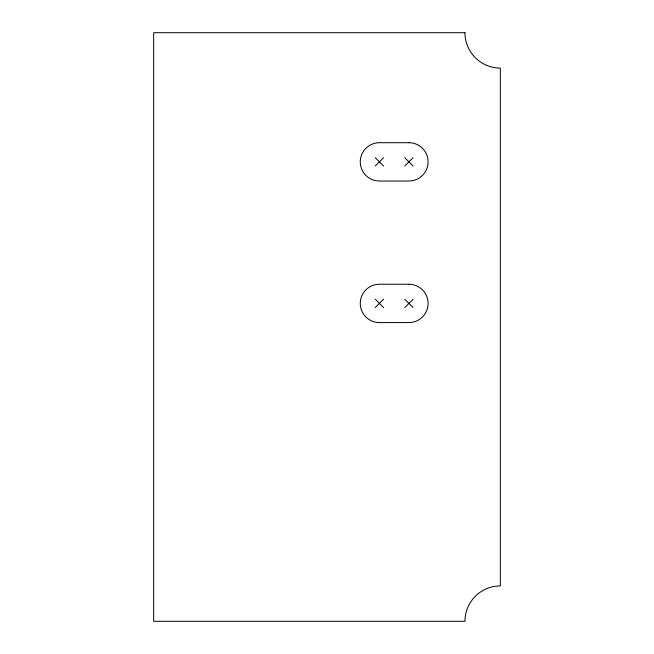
<?xml version="1.0" encoding="UTF-8"?>
<svg xmlns="http://www.w3.org/2000/svg" width="654" height="654" viewBox="0 0 654 654"><rect width="100%" height="100%" fill="white"/><g stroke="black" fill="none" stroke-linecap="round" stroke-linejoin="round"><path stroke-width="0.98" d="M375.257 166.034L383.604 157.688M404.752 166.034L413.091 157.688M375.257 307.576L383.604 299.238M404.752 307.576L413.091 299.238M404.752 157.688L413.091 166.034M375.257 157.688L383.604 166.034M404.752 299.238L413.091 307.576M375.257 299.238L383.604 307.576M464.953 32.7L153.665 32.7L153.665 621.3L464.953 621.3A35.39 35.39 0 0 1 500.335 585.91L500.335 68.09A35.39 35.39 0 0 1 464.953 32.7M408.922 142.695L379.434 142.695A19.17 19.17 0 0 0 360.264 161.865A19.17 19.17 0 0 0 379.434 181.027L408.922 181.027A19.17 19.17 0 0 0 428.092 161.865A19.17 19.17 0 0 0 408.922 142.695M408.922 284.245L379.434 284.245A19.17 19.17 0 0 0 360.264 303.407A19.17 19.17 0 0 0 379.434 322.577L408.922 322.577A19.17 19.17 0 0 0 428.092 303.407A19.17 19.17 0 0 0 408.922 284.245"/></g></svg>
